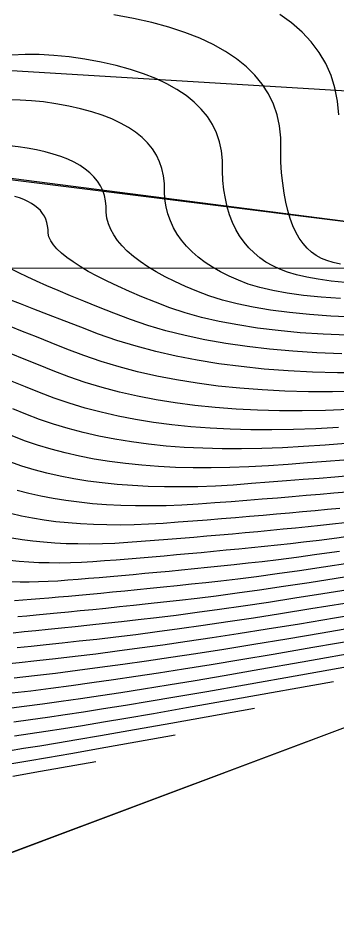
# Model space of a CAD drawing. Extents: x 83 to 1412852, y -76 to 4931706.
# Drawn here: x 1412665.26 to 1412670.85, y 4931535.89 to 4931551.67 of the extents above; entities that cross this region are included whole.
import ezdxf

# ---------------------------------------------------------------- set-up
doc = ezdxf.new("R2010")
doc.units = 0
doc.header["$MEASUREMENT"] = 0
doc.layers.get('0').update_dxf_attribs({"color": 1, "linetype": 'CONTINUOUS'})
doc.layers.add('New scratch layer', color=1, linetype='CONTINUOUS')
doc.layers.add('nz-property-titles(LINZ DOWNLOAD)', color=1, linetype='CONTINUOUS')

msp = doc.modelspace()

# ---------------------------------------------------------------- linework, layer by layer
at = {"color": 2, "true_color": 0xf1eb1f}
msp.add_lwpolyline([(1412645.09, 4931558.53), (1412661.49, 4931550.97), (1412674.09, 4931550.21), (1412683.54, 4931551.15), (1412691.99, 4931555.2), (1412700.83, 4931560.13), (1412709.01, 4931564.18)], dxfattribs=at)
for points in [[(1412646.87, 4931551.86), (1412664.06, 4931547.3), (1412680.47, 4931547.31), (1412698.54, 4931552.49), (1412706.91, 4931556.07), (1412714.69, 4931563.43)], [(1412711.73, 4931562.82), (1412700.57, 4931556.35), (1412691.34, 4931552.07), (1412681.93, 4931548.05), (1412672.34, 4931547.94), (1412661.77, 4931549.26), (1412658.05, 4931550.37), (1412653.65, 4931552.02), (1412647.75, 4931555.08)], [(1412670.897, 4931547.373), (1412670.77, 4931547.402), (1412670.659, 4931547.435), (1412670.564, 4931547.472), (1412670.475, 4931547.52), (1412670.391, 4931547.579), (1412670.314, 4931547.649), (1412670.243, 4931547.73), (1412670.178, 4931547.823), (1412670.118, 4931547.927), (1412670.065, 4931548.042), (1412670.018, 4931548.168), (1412669.976, 4931548.305), (1412669.941, 4931548.453), (1412669.911, 4931548.613), (1412669.888, 4931548.783), (1412669.87, 4931548.965), (1412669.858, 4931549.158), (1412669.853, 4931549.362), (1412669.853, 4931549.577), (1412669.831, 4931549.783), (1412669.789, 4931549.979), (1412669.725, 4931550.166), (1412669.639, 4931550.343), (1412669.532, 4931550.511), (1412669.403, 4931550.669), (1412669.253, 4931550.817), (1412669.081, 4931550.956), (1412668.888, 4931551.085), (1412668.674, 4931551.205), (1412668.438, 4931551.316), (1412668.18, 4931551.416), (1412667.901, 4931551.508), (1412667.601, 4931551.589), (1412667.279, 4931551.662), (1412666.935, 4931551.724)], [(1412670.869, 4931549.977), (1412670.846, 4931550.218), (1412670.801, 4931550.448), (1412670.732, 4931550.666), (1412670.64, 4931550.873), (1412670.526, 4931551.068), (1412670.388, 4931551.251), (1412670.228, 4931551.422), (1412670.044, 4931551.582), (1412669.838, 4931551.731)], [(1412670.978, 4931547.053), (1412670.732, 4931547.077), (1412670.509, 4931547.107), (1412670.308, 4931547.142), (1412670.129, 4931547.183), (1412669.973, 4931547.229), (1412669.839, 4931547.281), (1412669.713, 4931547.34), (1412669.596, 4931547.408), (1412669.487, 4931547.483), (1412669.387, 4931547.566), (1412669.295, 4931547.657), (1412669.212, 4931547.756), (1412669.136, 4931547.863), (1412669.07, 4931547.978), (1412669.011, 4931548.1), (1412668.961, 4931548.231), (1412668.919, 4931548.369), (1412668.886, 4931548.515), (1412668.861, 4931548.669), (1412668.844, 4931548.831), (1412668.836, 4931549), (1412668.836, 4931549.178), (1412668.819, 4931549.347), (1412668.784, 4931549.509), (1412668.731, 4931549.663), (1412668.66, 4931549.809), (1412668.572, 4931549.947), (1412668.466, 4931550.078), (1412668.342, 4931550.2), (1412668.2, 4931550.315), (1412668.041, 4931550.421), (1412667.864, 4931550.52), (1412667.67, 4931550.611), (1412667.457, 4931550.694), (1412667.227, 4931550.77), (1412666.98, 4931550.837), (1412666.714, 4931550.896), (1412666.431, 4931550.948), (1412666.157, 4931550.988), (1412665.891, 4931551.015), (1412665.635, 4931551.03), (1412665.387, 4931551.032), (1412665.148, 4931551.022)], [(1412670.896, 4931546.77), (1412670.559, 4931546.795), (1412670.25, 4931546.826), (1412669.968, 4931546.865), (1412669.714, 4931546.91), (1412669.486, 4931546.963), (1412669.286, 4931547.023), (1412669.114, 4931547.09), (1412668.952, 4931547.161), (1412668.801, 4931547.237), (1412668.661, 4931547.317), (1412668.531, 4931547.402), (1412668.413, 4931547.492), (1412668.305, 4931547.586), (1412668.208, 4931547.685), (1412668.121, 4931547.788), (1412668.046, 4931547.896), (1412667.981, 4931548.008), (1412667.927, 4931548.125), (1412667.884, 4931548.247), (1412667.852, 4931548.373), (1412667.831, 4931548.503), (1412667.82, 4931548.639), (1412667.82, 4931548.778), (1412667.806, 4931548.912), (1412667.779, 4931549.039), (1412667.737, 4931549.16), (1412667.681, 4931549.275), (1412667.612, 4931549.384), (1412667.528, 4931549.487), (1412667.431, 4931549.583), (1412667.319, 4931549.673), (1412667.194, 4931549.757), (1412667.055, 4931549.835), (1412666.902, 4931549.907), (1412666.735, 4931549.972), (1412666.553, 4931550.031), (1412666.358, 4931550.084), (1412666.149, 4931550.131), (1412665.927, 4931550.172), (1412665.711, 4931550.203), (1412665.502, 4931550.224), (1412665.3, 4931550.236), (1412665.105, 4931550.238)], [(1412671.123, 4931546.445), (1412670.727, 4931546.464), (1412670.354, 4931546.491), (1412670.004, 4931546.525), (1412669.677, 4931546.568), (1412669.373, 4931546.618), (1412669.092, 4931546.677), (1412668.835, 4931546.743), (1412668.6, 4931546.817), (1412668.389, 4931546.899), (1412668.19, 4931546.982), (1412668.006, 4931547.066), (1412667.834, 4931547.152), (1412667.675, 4931547.238), (1412667.53, 4931547.326), (1412667.398, 4931547.416), (1412667.279, 4931547.506), (1412667.173, 4931547.598), (1412667.081, 4931547.691), (1412667.002, 4931547.786), (1412666.936, 4931547.882), (1412666.883, 4931547.978), (1412666.843, 4931548.077), (1412666.817, 4931548.176), (1412666.804, 4931548.277), (1412666.804, 4931548.379), (1412666.794, 4931548.476), (1412666.774, 4931548.569), (1412666.743, 4931548.658), (1412666.703, 4931548.741), (1412666.652, 4931548.821), (1412666.591, 4931548.896), (1412666.52, 4931548.966), (1412666.439, 4931549.032), (1412666.347, 4931549.093), (1412666.245, 4931549.15), (1412666.134, 4931549.202), (1412666.012, 4931549.25), (1412665.88, 4931549.293), (1412665.737, 4931549.332), (1412665.585, 4931549.366), (1412665.422, 4931549.396), (1412665.265, 4931549.418), (1412665.112, 4931549.434)], [(1412671.014, 4931546.129), (1412670.594, 4931546.148), (1412670.193, 4931546.175), (1412669.811, 4931546.211), (1412669.448, 4931546.256), (1412669.103, 4931546.31), (1412668.778, 4931546.372), (1412668.471, 4931546.443), (1412668.183, 4931546.522), (1412667.914, 4931546.611), (1412667.664, 4931546.707), (1412667.429, 4931546.802), (1412667.21, 4931546.895), (1412667.007, 4931546.986), (1412666.819, 4931547.074), (1412666.647, 4931547.161), (1412666.491, 4931547.245), (1412666.35, 4931547.328), (1412666.225, 4931547.409), (1412666.116, 4931547.487), (1412666.022, 4931547.563), (1412665.944, 4931547.638), (1412665.881, 4931547.71), (1412665.834, 4931547.78), (1412665.803, 4931547.849), (1412665.788, 4931547.915), (1412665.788, 4931547.979), (1412665.781, 4931548.041), (1412665.769, 4931548.099), (1412665.749, 4931548.155), (1412665.724, 4931548.208), (1412665.692, 4931548.258), (1412665.654, 4931548.305), (1412665.609, 4931548.349), (1412665.558, 4931548.39), (1412665.5, 4931548.429), (1412665.436, 4931548.465), (1412665.366, 4931548.498), (1412665.289, 4931548.528), (1412665.206, 4931548.555)], [(1412670.922, 4931545.806), (1412670.486, 4931545.823), (1412670.066, 4931545.85), (1412669.66, 4931545.886), (1412669.269, 4931545.932), (1412668.892, 4931545.987), (1412668.53, 4931546.052), (1412668.182, 4931546.126), (1412667.849, 4931546.209), (1412667.531, 4931546.302), (1412667.228, 4931546.405), (1412666.939, 4931546.516), (1412666.668, 4931546.623), (1412666.415, 4931546.724), (1412666.18, 4931546.82), (1412665.963, 4931546.91), (1412665.765, 4931546.995), (1412665.584, 4931547.075), (1412665.421, 4931547.15), (1412665.277, 4931547.219), (1412665.151, 4931547.283)], [(1412671.291, 4931545.474), (1412670.843, 4931545.476), (1412670.406, 4931545.488), (1412669.981, 4931545.51), (1412669.567, 4931545.541), (1412669.165, 4931545.583), (1412668.774, 4931545.634), (1412668.395, 4931545.695), (1412668.027, 4931545.766), (1412667.671, 4931545.847), (1412667.326, 4931545.938), (1412666.992, 4931546.038), (1412666.67, 4931546.149), (1412666.359, 4931546.269), (1412666.068, 4931546.382), (1412665.795, 4931546.488), (1412665.541, 4931546.587), (1412665.307, 4931546.678), (1412665.091, 4931546.762)], [(1412671.193, 4931545.149), (1412670.761, 4931545.142), (1412670.339, 4931545.144), (1412669.928, 4931545.155), (1412669.528, 4931545.176), (1412669.139, 4931545.205), (1412668.76, 4931545.244), (1412668.392, 4931545.293), (1412668.035, 4931545.35), (1412667.689, 4931545.417), (1412667.353, 4931545.493), (1412667.029, 4931545.579), (1412666.715, 4931545.673), (1412666.412, 4931545.777), (1412666.119, 4931545.89), (1412665.843, 4931545.998), (1412665.584, 4931546.1), (1412665.341, 4931546.196), (1412665.115, 4931546.287)], [(1412671.052, 4931544.832), (1412670.636, 4931544.816), (1412670.231, 4931544.81), (1412669.835, 4931544.812), (1412669.45, 4931544.822), (1412669.075, 4931544.841), (1412668.71, 4931544.869), (1412668.355, 4931544.906), (1412668.01, 4931544.951), (1412667.675, 4931545.005), (1412667.351, 4931545.068), (1412667.036, 4931545.139), (1412666.732, 4931545.219), (1412666.438, 4931545.308), (1412666.153, 4931545.405), (1412665.879, 4931545.511), (1412665.619, 4931545.614), (1412665.373, 4931545.712), (1412665.141, 4931545.806)], [(1412670.864, 4931544.521), (1412670.467, 4931544.498), (1412670.079, 4931544.484), (1412669.701, 4931544.478), (1412669.332, 4931544.479), (1412668.972, 4931544.489), (1412668.622, 4931544.507), (1412668.281, 4931544.533), (1412667.95, 4931544.568), (1412667.628, 4931544.61), (1412667.316, 4931544.66), (1412667.013, 4931544.719), (1412666.719, 4931544.785), (1412666.435, 4931544.86), (1412666.16, 4931544.943), (1412665.895, 4931545.034), (1412665.639, 4931545.133), (1412665.395, 4931545.229), (1412665.162, 4931545.323)], [(1412670.991, 4931544.242), (1412670.628, 4931544.214), (1412670.251, 4931544.186), (1412669.882, 4931544.165), (1412669.522, 4931544.152), (1412669.171, 4931544.146), (1412668.828, 4931544.147), (1412668.494, 4931544.157), (1412668.169, 4931544.173), (1412667.853, 4931544.197), (1412667.545, 4931544.229), (1412667.246, 4931544.268), (1412666.956, 4931544.315), (1412666.675, 4931544.37), (1412666.402, 4931544.431), (1412666.138, 4931544.501), (1412665.883, 4931544.578), (1412665.637, 4931544.662), (1412665.399, 4931544.754), (1412665.171, 4931544.845)], [(1412670.957, 4931543.952), (1412670.646, 4931543.928), (1412670.322, 4931543.903), (1412669.986, 4931543.877), (1412669.638, 4931543.851), (1412669.297, 4931543.832), (1412668.965, 4931543.819), (1412668.64, 4931543.814), (1412668.324, 4931543.815), (1412668.016, 4931543.824), (1412667.716, 4931543.839), (1412667.424, 4931543.862), (1412667.14, 4931543.891), (1412666.864, 4931543.927), (1412666.596, 4931543.97), (1412666.337, 4931544.02), (1412666.085, 4931544.077), (1412665.842, 4931544.141), (1412665.606, 4931544.212), (1412665.379, 4931544.29), (1412665.159, 4931544.375)], [(1412671.058, 4931543.676), (1412670.797, 4931543.654), (1412670.525, 4931543.632), (1412670.245, 4931543.61), (1412669.954, 4931543.587), (1412669.654, 4931543.564), (1412669.344, 4931543.54), (1412669.025, 4931543.516), (1412668.712, 4931543.498), (1412668.408, 4931543.487), (1412668.11, 4931543.482), (1412667.821, 4931543.483), (1412667.538, 4931543.491), (1412667.263, 4931543.505), (1412666.995, 4931543.526), (1412666.735, 4931543.552), (1412666.482, 4931543.586), (1412666.237, 4931543.625), (1412665.999, 4931543.671), (1412665.768, 4931543.723), (1412665.545, 4931543.782), (1412665.329, 4931543.847), (1412665.12, 4931543.919)], [(1412671.008, 4931543.393), (1412670.779, 4931543.372), (1412670.544, 4931543.351), (1412670.301, 4931543.331), (1412670.052, 4931543.31), (1412669.795, 4931543.289), (1412669.532, 4931543.267), (1412669.262, 4931543.246), (1412668.986, 4931543.224), (1412668.702, 4931543.203), (1412668.411, 4931543.181), (1412668.128, 4931543.165), (1412667.851, 4931543.154), (1412667.58, 4931543.15), (1412667.317, 4931543.151), (1412667.06, 4931543.158), (1412666.81, 4931543.171), (1412666.567, 4931543.19), (1412666.33, 4931543.214), (1412666.1, 4931543.244), (1412665.877, 4931543.28), (1412665.661, 4931543.322), (1412665.451, 4931543.37), (1412665.248, 4931543.423)], [(1412670.884, 4931543.109), (1412670.671, 4931543.088), (1412670.453, 4931543.067), (1412670.232, 4931543.047), (1412670.007, 4931543.026), (1412669.777, 4931543.006), (1412669.544, 4931542.985), (1412669.307, 4931542.965), (1412669.065, 4931542.945), (1412668.82, 4931542.925), (1412668.571, 4931542.905), (1412668.317, 4931542.885), (1412668.06, 4931542.865), (1412667.798, 4931542.846), (1412667.543, 4931542.831), (1412667.294, 4931542.822), (1412667.05, 4931542.818), (1412666.813, 4931542.819), (1412666.582, 4931542.825), (1412666.357, 4931542.837), (1412666.138, 4931542.854), (1412665.925, 4931542.876), (1412665.718, 4931542.903), (1412665.517, 4931542.935), (1412665.323, 4931542.973), (1412665.134, 4931543.016)], [(1412670.975, 4931542.854), (1412670.761, 4931542.831), (1412670.547, 4931542.809), (1412670.331, 4931542.787), (1412670.114, 4931542.765), (1412669.896, 4931542.743), (1412669.676, 4931542.722), (1412669.456, 4931542.701), (1412669.234, 4931542.68), (1412669.011, 4931542.66), (1412668.787, 4931542.64), (1412668.562, 4931542.621), (1412668.335, 4931542.601), (1412668.108, 4931542.583), (1412667.879, 4931542.564), (1412667.649, 4931542.546), (1412667.418, 4931542.528), (1412667.185, 4931542.511), (1412666.958, 4931542.498), (1412666.737, 4931542.489), (1412666.52, 4931542.486), (1412666.309, 4931542.487), (1412666.104, 4931542.492), (1412665.904, 4931542.503), (1412665.709, 4931542.518), (1412665.52, 4931542.537), (1412665.336, 4931542.561), (1412665.158, 4931542.59)], [(1412671.184, 4931542.639), (1412670.833, 4931542.59), (1412670.523, 4931542.548), (1412670.253, 4931542.516), (1412670.023, 4931542.491), (1412669.795, 4931542.467), (1412669.569, 4931542.443), (1412669.344, 4931542.42), (1412669.121, 4931542.398), (1412668.899, 4931542.376), (1412668.679, 4931542.355), (1412668.461, 4931542.334), (1412668.245, 4931542.314), (1412668.03, 4931542.295), (1412667.817, 4931542.276), (1412667.605, 4931542.258), (1412667.395, 4931542.24), (1412667.187, 4931542.223), (1412666.98, 4931542.207), (1412666.775, 4931542.191), (1412666.572, 4931542.175), (1412666.373, 4931542.164), (1412666.179, 4931542.157), (1412665.99, 4931542.154), (1412665.806, 4931542.155), (1412665.626, 4931542.16), (1412665.451, 4931542.169), (1412665.281, 4931542.182), (1412665.115, 4931542.199)], [(1412670.878, 4931542.358), (1412670.487, 4931542.301), (1412670.132, 4931542.252), (1412669.813, 4931542.211), (1412669.531, 4931542.177), (1412669.285, 4931542.15), (1412669.043, 4931542.125), (1412668.806, 4931542.1), (1412668.574, 4931542.076), (1412668.346, 4931542.053), (1412668.122, 4931542.031), (1412667.903, 4931542.009), (1412667.689, 4931541.989), (1412667.479, 4931541.969), (1412667.273, 4931541.95), (1412667.072, 4931541.932), (1412666.875, 4931541.914), (1412666.683, 4931541.898), (1412666.495, 4931541.882), (1412666.312, 4931541.868), (1412666.133, 4931541.854), (1412665.959, 4931541.84), (1412665.789, 4931541.831), (1412665.622, 4931541.825), (1412665.46, 4931541.822), (1412665.302, 4931541.823), (1412665.148, 4931541.827)], [(1412671.059, 4931542.152), (1412670.603, 4931542.083), (1412670.18, 4931542.02), (1412669.789, 4931541.964), (1412669.43, 4931541.915), (1412669.103, 4931541.873), (1412668.809, 4931541.838), (1412668.547, 4931541.81), (1412668.292, 4931541.783), (1412668.044, 4931541.757), (1412667.804, 4931541.732), (1412667.571, 4931541.708), (1412667.345, 4931541.685), (1412667.127, 4931541.663), (1412666.916, 4931541.643), (1412666.712, 4931541.623), (1412666.516, 4931541.605), (1412666.327, 4931541.587), (1412666.145, 4931541.571), (1412665.971, 4931541.556), (1412665.803, 4931541.541), (1412665.643, 4931541.528), (1412665.491, 4931541.516), (1412665.346, 4931541.505), (1412665.204, 4931541.497)], [(1412671.329, 4931541.964), (1412670.825, 4931541.884), (1412670.349, 4931541.81), (1412669.901, 4931541.743), (1412669.482, 4931541.681), (1412669.091, 4931541.626), (1412668.728, 4931541.578), (1412668.393, 4931541.535), (1412668.087, 4931541.499), (1412667.808, 4931541.469), (1412667.54, 4931541.441), (1412667.282, 4931541.413), (1412667.034, 4931541.387), (1412666.796, 4931541.363), (1412666.568, 4931541.339), (1412666.351, 4931541.317), (1412666.143, 4931541.297), (1412665.946, 4931541.277), (1412665.759, 4931541.259), (1412665.582, 4931541.243), (1412665.415, 4931541.227), (1412665.258, 4931541.213)], [(1412671.144, 4931541.705), (1412670.59, 4931541.616), (1412670.102, 4931541.539), (1412669.639, 4931541.468), (1412669.199, 4931541.403), (1412668.784, 4931541.343), (1412668.393, 4931541.289), (1412668.026, 4931541.24), (1412667.683, 4931541.198), (1412667.365, 4931541.16), (1412667.07, 4931541.129), (1412666.788, 4931541.098), (1412666.52, 4931541.07), (1412666.264, 4931541.043), (1412666.021, 4931541.018), (1412665.791, 4931540.994), (1412665.574, 4931540.971), (1412665.371, 4931540.951), (1412665.18, 4931540.932)], [(1412670.972, 4931541.449), (1412670.382, 4931541.352), (1412669.851, 4931541.267), (1412669.38, 4931541.194), (1412668.929, 4931541.126), (1412668.497, 4931541.063), (1412668.086, 4931541.005), (1412667.695, 4931540.951), (1412667.324, 4931540.903), (1412666.973, 4931540.86), (1412666.642, 4931540.821), (1412666.332, 4931540.788), (1412666.037, 4931540.756), (1412665.757, 4931540.727), (1412665.494, 4931540.699), (1412665.246, 4931540.672)], [(1412671.455, 4931541.305), (1412670.791, 4931541.192), (1412670.179, 4931541.09), (1412669.619, 4931540.999), (1412669.112, 4931540.919), (1412668.657, 4931540.849), (1412668.218, 4931540.784), (1412667.795, 4931540.723), (1412667.388, 4931540.666), (1412666.998, 4931540.614), (1412666.623, 4931540.566), (1412666.264, 4931540.522), (1412665.92, 4931540.483), (1412665.593, 4931540.447), (1412665.285, 4931540.414), (1412664.995, 4931540.383)], [(1412671.344, 4931541.062), (1412670.579, 4931540.93), (1412669.96, 4931540.826), (1412669.386, 4931540.731), (1412668.857, 4931540.646), (1412668.373, 4931540.57), (1412667.935, 4931540.504), (1412667.508, 4931540.442), (1412667.093, 4931540.383), (1412666.691, 4931540.328), (1412666.3, 4931540.276), (1412665.921, 4931540.228), (1412665.554, 4931540.184), (1412665.198, 4931540.144)], [(1412671.243, 4931540.822), (1412670.416, 4931540.678), (1412669.722, 4931540.558), (1412669.159, 4931540.463), (1412668.638, 4931540.377), (1412668.157, 4931540.299), (1412667.718, 4931540.231), (1412667.32, 4931540.171), (1412666.932, 4931540.114), (1412666.555, 4931540.061), (1412666.19, 4931540.011), (1412665.835, 4931539.964), (1412665.49, 4931539.92), (1412665.157, 4931539.88)], [(1412671.338, 4931540.619), (1412670.231, 4931540.423), (1412669.488, 4931540.293), (1412668.864, 4931540.185), (1412668.358, 4931540.1), (1412667.889, 4931540.023), (1412667.457, 4931539.953), (1412667.062, 4931539.891), (1412666.704, 4931539.837), (1412666.356, 4931539.786), (1412666.018, 4931539.738), (1412665.689, 4931539.693), (1412665.369, 4931539.651), (1412665.06, 4931539.612)], [(1412672.16, 4931540.548), (1412670.202, 4931540.198), (1412669.22, 4931540.024), (1412668.56, 4931539.908), (1412668.006, 4931539.813), (1412667.557, 4931539.737), (1412667.141, 4931539.668), (1412666.758, 4931539.607), (1412666.407, 4931539.552), (1412666.089, 4931539.504), (1412665.78, 4931539.459), (1412665.48, 4931539.416), (1412665.188, 4931539.376)], [(1412670.776, 4931540.082), (1412669.067, 4931539.777), (1412668.209, 4931539.625), (1412667.632, 4931539.524), (1412667.148, 4931539.44), (1412666.756, 4931539.374), (1412666.393, 4931539.314), (1412666.058, 4931539.26), (1412665.752, 4931539.212), (1412665.474, 4931539.171), (1412665.204, 4931539.131)], [(1412669.393, 4931539.617), (1412667.931, 4931539.356), (1412667.197, 4931539.225), (1412666.705, 4931539.139), (1412666.291, 4931539.068), (1412665.955, 4931539.011), (1412665.645, 4931538.96), (1412665.358, 4931538.914), (1412665.096, 4931538.873)], [(1412668.009, 4931539.151), (1412666.795, 4931538.934), (1412666.186, 4931538.826), (1412665.777, 4931538.755), (1412665.433, 4931538.695), (1412665.154, 4931538.648)], [(1412666.626, 4931538.685), (1412665.659, 4931538.513), (1412665.174, 4931538.427)]]:
    msp.add_lwpolyline(points)
at = {"layer": 'New scratch layer', "color": 7, "linetype": 'Continuous', "flags": 128}
msp.add_lwpolyline([(1412661.451, 4931553.371), (1412671.43, 4931552.25), (1412680.831, 4931552.515), (1412684.89, 4931554.52), (1412690.96, 4931557.29), (1412699.75, 4931563.42), (1412708.342, 4931567.097), (1412711.064, 4931570.114), (1412720.16, 4931568.96), (1412714.68, 4931563.43), (1412711.663, 4931562.935), (1412700.614, 4931556.309), (1412691.34, 4931552.07), (1412682.865, 4931548.659), (1412672.34, 4931547.94), (1412661.689, 4931549.31), (1412661.451, 4931553.371)], close=True, dxfattribs=at)
at = {"layer": 'nz-property-titles(LINZ DOWNLOAD)', "color": 7, "linetype": 'Continuous', "flags": 128}
for points in [[(1412682.698, 4931640.466), (1412710.054, 4931647.15), (1412737.411, 4931653.834), (1412764.203, 4931660.383), (1412779.006, 4931654.39), (1412775.741, 4931621.476), (1412777.168, 4931607.161), (1412789.245, 4931608.4), (1412777.36, 4931579.102), (1412649.678, 4931531.313), (1412643.411, 4931543.701), (1412638.895, 4931552.662), (1412621.576, 4931587.766), (1412660.662, 4931597.302), (1412699.748, 4931606.839), (1412682.698, 4931640.466)], [(1412665.043, 4931501.039), (1412649.678, 4931531.313), (1412777.36, 4931579.102), (1412789.245, 4931608.4), (1412803.807, 4931644.35), (1412822.41, 4931636.814), (1412795.972, 4931571.554), (1412819.282, 4931562.111), (1412842.594, 4931552.667), (1412850.439, 4931549.488), (1412851.728, 4931506.659), (1412665.043, 4931501.039)]]:
    msp.add_lwpolyline(points, close=True, dxfattribs=at)

doc.saveas('drawing.dxf')
